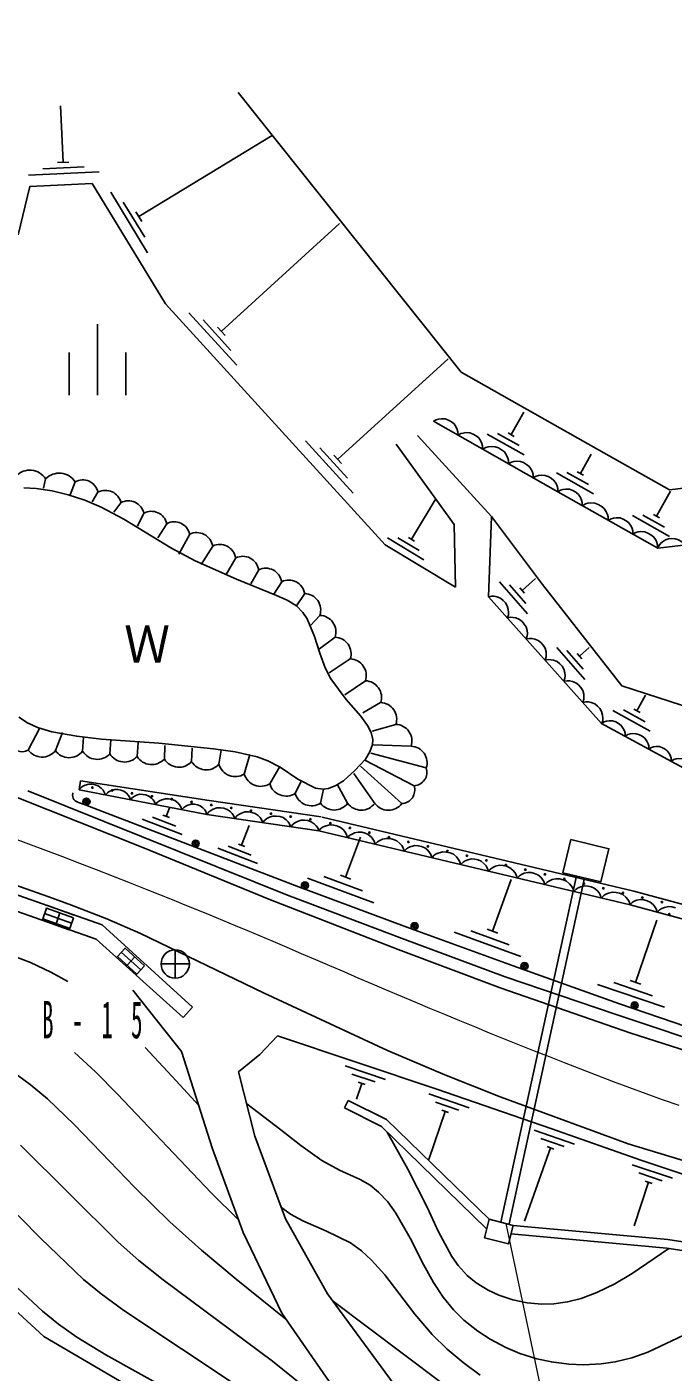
# Model space of a CAD drawing. Units: millimetres, scale not verified. Extents: x 40000 to 680000, y 20000 to 380000.
# Drawn here: x 212019 to 234819, y 243924 to 291405 of the extents above; entities that cross this region are included whole.
import ezdxf
from ezdxf.enums import TextEntityAlignment as Align

# ---------------------------------------------------------------- set-up
doc = ezdxf.new("R2010")
doc.units = ezdxf.units.MM
doc.header["$LTSCALE"] = 1000
doc.linetypes.add('CHAIN', pattern=[18.5, 12, -1.5, 3.5, -1.5])
for name, color, linetype, lineweight in [('M-BGD', 7, 'Continuous', 25), ('M-BMK', 2, 'CHAIN', 13), ('M-BMK-SRVR', 3, 'Continuous', 25), ('M-STR-HTXT', 7, 'Continuous', 13)]:
    doc.layers.add(name, color=color, linetype=linetype, lineweight=lineweight)
doc.styles.add('ＭＳ ゴシック', font='')
doc.styles.get('ＭＳ ゴシック').set_extended_font_data('MS Gothic')

msp = doc.modelspace()

# ---------------------------------------------------------------- linework, layer by layer
at = {"layer": 'M-BGD'}
for p, q in [((227346, 279223), (219474, 289090)), ((213300, 286627), (213203, 288616)), ((215968, 284709), (220669, 287575)), ((214034, 286462), (212585, 286392)), ((213499, 286636), (213100, 286617)), ((214568, 286288), (212071, 286167)), ((216277, 283434), (214976, 285569)), ((216175, 283986), (215420, 285224)), ((216072, 284539), (215864, 284880)), ((218875, 280658), (223047, 284460)), ((219421, 279465), (217738, 281313)), ((214510, 280907), (214510, 278407)), ((219216, 279988), (218239, 281060)), ((219010, 280511), (218740, 280806)), ((213510, 279907), (213510, 278407)), ((215510, 278407), (215510, 279907)), ((222988, 276145), (226878, 279690)), ((229103, 277014), (229548, 277808)), ((229562, 276299), (228253, 277032)), ((229387, 276626), (228624, 277054)), ((229212, 276953), (228994, 277075)), ((223534, 274952), (221850, 276800)), ((223328, 275475), (222351, 276547)), ((223122, 275998), (222853, 276293)), ((231549, 275642), (231933, 276327)), ((212787, 260702), (170367, 275688)), ((212679, 275454), (212599, 275127)), ((232008, 274927), (230700, 275660)), ((231833, 275254), (231070, 275682)), ((231659, 275581), (231440, 275704)), ((213719, 275348), (213540, 274886)), ((214527, 274978), (214317, 274644)), ((234235, 274137), (234728, 275017)), ((215336, 274609), (215083, 274281)), ((225589, 273321), (226428, 274711)), ((216145, 274239), (215917, 273778)), ((234694, 273421), (233385, 274155)), ((234519, 273748), (233756, 274176)), ((234344, 274076), (234126, 274198)), ((216954, 273870), (216643, 273375)), ((217762, 273501), (217380, 272792)), ((218574, 273081), (218167, 272435)), ((224661, 273122), (227139, 271627)), ((226024, 272591), (224740, 273366)), ((225860, 272923), (225111, 273375)), ((225696, 273256), (225482, 273385)), ((219386, 272662), (219047, 272082)), ((220197, 272242), (219921, 271751)), ((221009, 271823), (220736, 271379)), ((229682, 270687), (228694, 271816)), ((229626, 271053), (229050, 271712)), ((229571, 271420), (229407, 271609)), ((229489, 271514), (229969, 271934)), ((221821, 271404), (221530, 270966)), ((222357, 270634), (222025, 270276)), ((222893, 269865), (222338, 269451)), ((231706, 268371), (230719, 269500)), ((231651, 268738), (231075, 269397)), ((231596, 269105), (231431, 269293)), ((231513, 269199), (231863, 269505)), ((223429, 269095), (222680, 268610)), ((223965, 268325), (223237, 267833)), ((233544, 267263), (233845, 267814)), ((224501, 267556), (223872, 267196)), ((233654, 267203), (233434, 267323)), ((234011, 266552), (232694, 267271)), ((233832, 266878), (233064, 267297)), ((212063, 265880), (212476, 266668)), ((213023, 265860), (213274, 266495)), ((225037, 266786), (224206, 266542)), ((213982, 265841), (214011, 266340)), ((214944, 265748), (214980, 266236)), ((215907, 265655), (215947, 266144)), ((216869, 265563), (216885, 266044)), ((217831, 265470), (217851, 265952)), ((225573, 266017), (224253, 266061)), ((218793, 265377), (218876, 265878)), ((219690, 265034), (219884, 265718)), ((225678, 264619), (223941, 265523)), ((226109, 265247), (224150, 265772)), ((220587, 264691), (220947, 265301)), ((224291, 263995), (223560, 265058)), ((225247, 263991), (223790, 265314)), ((213868, 264471), (213913, 264792)), ((221484, 264347), (221684, 264762)), ((222381, 264004), (222483, 264496)), ((223336, 264000), (222967, 264672)), ((212048, 264437), (221395, 260686)), ((213843, 264030), (214076, 263941)), ((217052, 263495), (216818, 263584)), ((216935, 263540), (217050, 263840)), ((217492, 262897), (216091, 263435)), ((217272, 263196), (216455, 263510)), ((219596, 262518), (219864, 263215)), ((223265, 261395), (223791, 262809)), ((220153, 261876), (218753, 262413)), ((219933, 262174), (219116, 262488)), ((219713, 262473), (219480, 262563)), ((224263, 260491), (221919, 261361)), ((223858, 260908), (222499, 261413)), ((223453, 261325), (223078, 261465)), ((228444, 259489), (229109, 261312)), ((228745, 249218), (231407, 261437)), ((229038, 249154), (231699, 261367)), ((212741, 260389), (213692, 260057)), ((213511, 259538), (212560, 259870)), ((213594, 259774), (212642, 260106)), ((213052, 259751), (213184, 260129)), ((233492, 257676), (234243, 259881)), ((217862, 256809), (214678, 259708)), ((229447, 258591), (227099, 259448)), ((229040, 259006), (227678, 259503)), ((228632, 259421), (228256, 259558)), ((217529, 256439), (214467, 259199)), ((216036, 258121), (215349, 258741)), ((215559, 258282), (215826, 258579)), ((234514, 256799), (232148, 257605)), ((234098, 257205), (232725, 257672)), ((233681, 257611), (233303, 257740)), ((217529, 256439), (217862, 256809)), ((223248, 254733), (224670, 254256)), ((223480, 254444), (224310, 254166)), ((223832, 254115), (223646, 253561)), ((223713, 254155), (223950, 254076)), ((226200, 253745), (227618, 253257)), ((223222, 253247), (223357, 253515)), ((226778, 253123), (226196, 251433)), ((226430, 253455), (227257, 253169)), ((226660, 253164), (226896, 253082)), ((229922, 252467), (231336, 251966)), ((230149, 252174), (230974, 251882)), ((230495, 251839), (229578, 249247)), ((230377, 251881), (230613, 251798)), ((233371, 251240), (234795, 250768)), ((233605, 250952), (234436, 250676)), ((233957, 250624), (233446, 249081)), ((233839, 250664), (234076, 250585))]:
    msp.add_line(p, q, dxfattribs=at)
for points in [[(214467, 259199), (170123, 274800), (138964, 285749), (137083, 286391), (136157, 286744), (134227, 287379), (133304, 287720), (128749, 289829), (127868, 290309), (126073, 291213), (125198, 291696), (123494, 292779), (122655, 293312), (120967, 294460), (120171, 295062), (118598, 296331), (117840, 296982), (116380, 298374), (115672, 299095), (114343, 300604), (113694, 301354), (112421, 302958)], [(112859, 303290), (114111, 301713), (114759, 300965), (116067, 299477), (116771, 298761), (118201, 297396), (118955, 296749), (120503, 295500), (121297, 294901), (122951, 293776), (123787, 293244), (128130, 290792), (129008, 290314), (130785, 289462), (131687, 289069), (133516, 288281), (134434, 287942), (136353, 287259), (137277, 286905), (139146, 286269), (170305, 275319), (214678, 259708)], [(211711, 284060), (212118, 285768), (214321, 285875), (216911, 281626), (224661, 273122)], [(227346, 279223), (231731, 276738), (234693, 275064), (238510, 275518)], [(227230, 276990), (227227, 277107), (227204, 277189), (227164, 277280), (227089, 277392), (226995, 277468), (226891, 277527), (226776, 277569), (226642, 277576), (226543, 277563), (226461, 277541), (226360, 277483)], [(226360, 277483), (230747, 274997), (234279, 273001), (238982, 273560)], [(225803, 276985), (228406, 274118), (228307, 271292), (232293, 266822), (237258, 264127), (246293, 264040), (253280, 266123), (256411, 267470), (261474, 271723), (264126, 275029)], [(228100, 276497), (228097, 276614), (228074, 276696), (228034, 276787), (227959, 276899), (227865, 276975), (227761, 277034), (227646, 277076), (227512, 277083), (227413, 277070), (227331, 277048), (227230, 276990)], [(227139, 271627), (227095, 273838), (225047, 276674)], [(229013, 275979), (229010, 276102), (228987, 276188), (228944, 276284), (228866, 276401), (228767, 276481), (228657, 276543), (228537, 276587), (228396, 276595), (228292, 276581), (228206, 276557), (228100, 276497)], [(233009, 268141), (237655, 266636), (245779, 266558), (252346, 268516), (254899, 269614), (259334, 273340), (261974, 276631)], [(229883, 275486), (229880, 275603), (229858, 275685), (229818, 275776), (229743, 275888), (229648, 275964), (229544, 276024), (229430, 276065), (229296, 276072), (229197, 276060), (229115, 276037), (229013, 275979)], [(230753, 274993), (230750, 275110), (230728, 275192), (230688, 275283), (230613, 275395), (230518, 275471), (230414, 275530), (230300, 275572), (230166, 275579), (230067, 275566), (229985, 275544), (229883, 275486)], [(211734, 267043), (212035, 266840), (212392, 266680), (212898, 266528), (213776, 266370), (214653, 266266), (216668, 266118), (218598, 265924), (219368, 265815), (220142, 265640), (220522, 265500), (220954, 265279), (221579, 264856), (222197, 264534), (222466, 264495), (222660, 264521), (222925, 264625), (223185, 264791), (223595, 265154), (223962, 265563), (224123, 265813), (224214, 266081), (224219, 266250), (224162, 266500), (224041, 266747), (223804, 267076), (223284, 267667), (222738, 268389), (222543, 268787), (222358, 269295), (222170, 269887), (221910, 270506), (221759, 270734), (221530, 270966), (221198, 271171), (220828, 271338), (219414, 271909), (217961, 272556), (217099, 273019), (216191, 273570), (215441, 274027), (214642, 274451), (214062, 274698), (213475, 274891), (212907, 275029), (212341, 275115), (211915, 275133)], [(231617, 274505), (231614, 274622), (231591, 274704), (231551, 274795), (231476, 274906), (231382, 274983), (231277, 275042), (231163, 275083), (231029, 275090), (230930, 275077), (230848, 275055), (230747, 274997)], [(232531, 273989), (232528, 274111), (232504, 274197), (232462, 274293), (232383, 274410), (232284, 274490), (232174, 274552), (232054, 274596), (231914, 274603), (231810, 274589), (231724, 274566), (231617, 274505)], [(233009, 268141), (230212, 271726), (228406, 274118)], [(233402, 273497), (233399, 273613), (233376, 273695), (233336, 273787), (233261, 273898), (233167, 273974), (233062, 274033), (232948, 274075), (232814, 274082), (232715, 274069), (232633, 274046), (232531, 273989)], [(234273, 273005), (234270, 273121), (234247, 273203), (234207, 273295), (234132, 273406), (234037, 273482), (233933, 273541), (233818, 273583), (233684, 273590), (233585, 273577), (233503, 273554), (233402, 273497)], [(235223, 273113), (235155, 273201), (235092, 273251), (235009, 273298), (234889, 273341), (234774, 273347), (234661, 273333), (234550, 273301), (234443, 273231), (234375, 273165), (234325, 273102), (234279, 273001)], [(228972, 270546), (229007, 270657), (229012, 270742), (229004, 270842), (228968, 270971), (228904, 271074), (228824, 271163), (228729, 271240), (228604, 271289), (228506, 271309), (228421, 271314), (228307, 271292)], [(229638, 269800), (229673, 269911), (229678, 269996), (229669, 270095), (229634, 270225), (229569, 270328), (229489, 270417), (229394, 270493), (229270, 270543), (229172, 270563), (229087, 270568), (228972, 270546)], [(230304, 269053), (230338, 269165), (230343, 269249), (230335, 269349), (230300, 269478), (230235, 269581), (230155, 269671), (230060, 269747), (229935, 269797), (229837, 269816), (229753, 269821), (229638, 269800)], [(230969, 268307), (231004, 268418), (231009, 268503), (231000, 268603), (230965, 268732), (230900, 268835), (230820, 268924), (230726, 269001), (230601, 269050), (230503, 269070), (230418, 269075), (230304, 269053)], [(225114, 258840), (220608, 260597), (216108, 262443), (211616, 264228), (207116, 265899), (202587, 267525), (199124, 268741)], [(231635, 267561), (231670, 267672), (231674, 267757), (231666, 267856), (231631, 267986), (231566, 268089), (231486, 268178), (231391, 268254), (231267, 268304), (231169, 268324), (231084, 268329), (230969, 268307)], [(232300, 266814), (232335, 266926), (232340, 267010), (232331, 267110), (232296, 267239), (232231, 267342), (232152, 267432), (232057, 267508), (231932, 267558), (231834, 267577), (231749, 267582), (231635, 267561)], [(233128, 266369), (233123, 266480), (233100, 266557), (233061, 266643), (232988, 266748), (232897, 266819), (232796, 266873), (232687, 266911), (232560, 266915), (232466, 266902), (232389, 266879), (232293, 266822)], [(233963, 265916), (233958, 266026), (233935, 266104), (233896, 266190), (233823, 266294), (233732, 266366), (233631, 266420), (233522, 266458), (233395, 266462), (233301, 266448), (233223, 266425), (233128, 266369)], [(234754, 265486), (234749, 265591), (234728, 265664), (234690, 265746), (234621, 265845), (234535, 265912), (234440, 265964), (234336, 266000), (234216, 266004), (234126, 265991), (234053, 265969), (233963, 265916)], [(235589, 265033), (235584, 265144), (235561, 265221), (235521, 265307), (235448, 265412), (235357, 265483), (235257, 265537), (235148, 265575), (235020, 265579), (234926, 265565), (234849, 265542), (234754, 265486)], [(218372, 263608), (218336, 263706), (218293, 263769), (218232, 263836), (218137, 263909), (218034, 263947), (217928, 263968), (217818, 263970), (217702, 263938), (217621, 263898), (217558, 263855), (217488, 263777), (217450, 263881), (217405, 263948), (217341, 264018), (217240, 264095), (217131, 264136), (217019, 264157), (216904, 264160), (216781, 264125), (216696, 264084), (216629, 264038), (216555, 263956), (216519, 264054), (216476, 264118), (216416, 264184), (216320, 264257), (216217, 264295), (216111, 264316), (216001, 264318), (215885, 264286), (215804, 264246), (215741, 264203), (215671, 264125), (215635, 264224), (215592, 264287), (215532, 264353), (215436, 264427), (215333, 264465), (215227, 264485), (215117, 264488), (215001, 264455), (214920, 264416), (214857, 264373), (214787, 264295), (214749, 264399), (214704, 264465), (214640, 264536), (214539, 264613), (214430, 264653), (214318, 264675), (214203, 264677), (214080, 264643), (213995, 264601), (213928, 264556), (213854, 264473)], [(222396, 263523), (218447, 264102), (213913, 264792)], [(213843, 264030), (213768, 264059), (213725, 264086), (213680, 264136), (213653, 264178), (213639, 264226), (213633, 264293), (213641, 264343), (213652, 264371)], [(222323, 263028), (218372, 263608), (213868, 264471)], [(214076, 263941), (221543, 261074), (225421, 259634), (229178, 258263), (232925, 256918), (236718, 255627), (240509, 254507), (244389, 253555), (248359, 253030), (252299, 252798), (256301, 253215), (260198, 253972), (263976, 255193), (267577, 256869), (270935, 259018), (273957, 261754)], [(222323, 263028), (222279, 263136), (222228, 263204), (222158, 263275), (222048, 263351), (221932, 263389), (221813, 263406), (221691, 263404), (221564, 263362), (221476, 263314), (221408, 263263), (221334, 263173), (221289, 263281), (221239, 263349), (221168, 263420), (221058, 263496), (220942, 263534), (220824, 263551), (220702, 263549), (220574, 263507), (220487, 263459), (220419, 263408), (220345, 263318), (220300, 263426), (220249, 263494), (220179, 263565), (220069, 263642), (219953, 263679), (219834, 263696), (219713, 263694), (219585, 263652), (219497, 263604), (219429, 263554), (219355, 263463), (219310, 263571), (219260, 263639), (219189, 263710), (219079, 263787), (218963, 263824), (218845, 263841), (218723, 263839), (218596, 263797), (218508, 263749), (218440, 263699), (218366, 263608)], [(233308, 260413), (233271, 260530), (233224, 260606), (233157, 260687), (233049, 260777), (232931, 260827), (232809, 260856), (232681, 260865), (232544, 260832), (232448, 260791), (232372, 260744), (232286, 260656), (232251, 260768), (232207, 260840), (232143, 260917), (232040, 261003), (231928, 261050), (231811, 261078), (231690, 261086), (231559, 261056), (231467, 261016), (231395, 260971), (231314, 260888), (231277, 261005), (231230, 261081), (231163, 261161), (231055, 261252), (230937, 261301), (230814, 261331), (230687, 261339), (230550, 261307), (230454, 261265), (230378, 261219), (230292, 261131), (230257, 261242), (230212, 261314), (230148, 261391), (230046, 261478), (229934, 261525), (229817, 261553), (229695, 261561), (229565, 261530), (229473, 261490), (229401, 261446), (229319, 261363), (229282, 261479), (229236, 261555), (229168, 261636), (229061, 261726), (228943, 261776), (228820, 261805), (228693, 261814), (228556, 261782), (228459, 261740), (228383, 261693), (228298, 261606), (228263, 261717), (228218, 261789), (228154, 261866), (228051, 261952), (227939, 262000), (227823, 262027), (227701, 262036), (227571, 262005), (227479, 261965), (227407, 261921), (227325, 261837), (227288, 261954), (227241, 262030), (227174, 262111), (227066, 262201), (226949, 262251), (226826, 262280), (226699, 262289), (226561, 262257), (226465, 262215), (226389, 262168), (226304, 262080), (226268, 262192), (226224, 262264), (226160, 262341), (226057, 262427), (225945, 262474), (225828, 262502), (225707, 262510), (225576, 262480), (225485, 262440), (225412, 262395), (225331, 262312), (225294, 262429), (225247, 262505), (225180, 262585), (225072, 262676), (224954, 262725), (224832, 262755), (224704, 262763), (224567, 262731), (224471, 262689), (224395, 262643), (224309, 262555), (224274, 262666), (224230, 262739), (224166, 262816), (224063, 262902), (223951, 262949), (223834, 262977), (223713, 262985), (223582, 262954), (223490, 262915), (223418, 262870), (223336, 262787), (223299, 262903), (223253, 262979), (223186, 263060), (223078, 263151), (222960, 263200), (222837, 263229), (222710, 263238), (222573, 263206), (222476, 263164), (222401, 263117), (222315, 263030)], [(222439, 263514), (233431, 260898), (245954, 257520), (250148, 257967)], [(222323, 263028), (233308, 260413), (245886, 257021), (250349, 256988)], [(243955, 249287), (242177, 249578), (240410, 249919), (239125, 250228), (237777, 250606), (233234, 251982), (228721, 253637), (226770, 254414), (224747, 255276), (220361, 257311), (216027, 259404), (214836, 259923), (213597, 260404), (212787, 260702)], [(221397, 260685), (225260, 259233), (228889, 257875), (232775, 256555), (236649, 255265), (240453, 254167), (244301, 253285), (248280, 252623), (252199, 252380)], [(234902, 260310), (234780, 260342), (234653, 260355), (234515, 260327), (234417, 260288), (234340, 260244), (234252, 260159), (234220, 260271), (234178, 260344), (234116, 260423), (234016, 260512), (233905, 260563), (233789, 260594), (233668, 260606), (233537, 260579), (233444, 260542), (233370, 260500), (233287, 260419)], [(237923, 254421), (233326, 255887), (228719, 257484), (225114, 258840)], [(211406, 258662), (212145, 258376), (212858, 258043), (213458, 257706)], [(221018, 246003), (219646, 248852), (218571, 251799), (217469, 255242), (215761, 257399)], [(209208, 255721), (210124, 255316), (210830, 254948), (211506, 254533), (212133, 254078), (212745, 253564), (213687, 252661), (214641, 251675), (215817, 250448), (217060, 249228), (218176, 248230), (219404, 247203), (221160, 245797)], [(222621, 246682), (221148, 249332), (220064, 252257), (219487, 254520), (220243, 255138), (220866, 255795)], [(220866, 255795), (226483, 253912), (230501, 252527), (233722, 251387), (235729, 250722), (239791, 249633), (243830, 248795), (248006, 248447), (251451, 248369), (255266, 248485), (258811, 248909), (262492, 249720)], [(213700, 255200), (214438, 254519), (215217, 253728), (218518, 250250), (219483, 249298)], [(216190, 255381), (217144, 254359), (218081, 253331)], [(235417, 245330), (233928, 244629), (233359, 244430), (232780, 244285), (232281, 244212), (231665, 244178), (231146, 244199), (230524, 244281), (230011, 244395), (229408, 244585), (228922, 244788), (228364, 245082), (227926, 245368), (227438, 245759), (227069, 246123), (226705, 246565), (226365, 247081), (226013, 247722), (225544, 248656), (225040, 249535), (224750, 249929), (224422, 250278), (224125, 250518), (223783, 250724), (223052, 251055), (222420, 251398), (221684, 251917), (220976, 252477), (219775, 253392)], [(228240, 248982), (224526, 252592), (223222, 253247)], [(228327, 249317), (224702, 252839), (223357, 253515)], [(224734, 252391), (225456, 251086), (226140, 249744), (226532, 248893), (227007, 248005), (227237, 247682), (227555, 247335), (227865, 247080), (228298, 246811), (228673, 246637), (229166, 246472), (229673, 246366), (230182, 246322), (230610, 246334), (231098, 246403), (231573, 246525), (232129, 246731), (232762, 247041), (233381, 247408), (234671, 248290)], [(211791, 251934), (215234, 248504), (215963, 247862), (216822, 247179), (220686, 244309), (221780, 243432), (222983, 242538), (223766, 242037)], [(230720, 233271), (225798, 236153), (220997, 239639), (217679, 242218), (212611, 245183), (208876, 248614), (205474, 251031)], [(211020, 250142), (212503, 248647), (214016, 247196), (214634, 246687), (215439, 246099), (219514, 243393), (221161, 242088), (222880, 240793), (224051, 240027), (225336, 239249), (226023, 238845)], [(220997, 249738), (221321, 249503), (221758, 249259), (222593, 248902), (223431, 248485), (223821, 248198), (224180, 247869), (224644, 247354), (225143, 246715), (225703, 245973), (226317, 245250), (226844, 244737), (227409, 244259), (228007, 243818)], [(239204, 247594), (234593, 248302), (229098, 248804)], [(239250, 247891), (234630, 248600), (229173, 249099)], [(211548, 247032), (212569, 246078), (213136, 245618), (213786, 245161), (214807, 244536), (215948, 243901), (217000, 243312), (218022, 242680), (218892, 242047), (219750, 241358), (220908, 240401), (222143, 239450), (223457, 238538), (224884, 237613), (228919, 235003), (229521, 234602)], [(232158, 234824), (228971, 237683), (227051, 240309), (224947, 243527), (222621, 246682)], [(222789, 246454), (226639, 243559), (230586, 240648), (232387, 239384), (234216, 238163), (235969, 237065), (237860, 235942), (239375, 235046), (240828, 234129), (241888, 233379), (242918, 232586), (245488, 230438)], [(221018, 246003), (223427, 242522), (225662, 239327), (227637, 236692), (230720, 233271)]]:
    msp.add_lwpolyline(points, dxfattribs=at)
for points in [[(231210, 262718), (232554, 262396), (232274, 261229), (230930, 261551)], [(213660, 259963), (212708, 260295), (212576, 259917), (213528, 259585)], [(216170, 258269), (215482, 258889), (215215, 258592), (215903, 257972)], [(228327, 249317), (229173, 249099), (229006, 248447), (228159, 248665)]]:
    msp.add_lwpolyline(points, close=True, dxfattribs=at)
for centre, radius in [((214329, 264558), 25), ((215029, 264455), 25), ((214121, 264058), 125), ((214121, 264058), 75), ((214121, 264058), 25), ((215728, 264353), 25), ((216428, 264250), 25), ((217128, 264147), 25), ((217827, 264045), 25), ((218527, 263942), 25), ((219227, 263840), 25), ((219926, 263737), 25), ((220626, 263634), 25), ((221325, 263532), 25), ((222025, 263429), 25), ((222727, 263295), 25), ((223415, 263131), 25), ((217975, 262578), 125), ((217975, 262578), 75), ((217975, 262578), 25), ((224103, 262968), 25), ((224791, 262804), 25), ((225479, 262640), 25), ((226167, 262476), 25), ((226855, 262313), 25), ((227543, 262149), 25), ((228231, 261985), 25), ((228918, 261821), 25), ((229606, 261658), 25), ((221828, 261102), 125), ((221828, 261102), 75), ((230294, 261494), 25), ((230982, 261330), 25), ((231670, 261167), 25), ((221828, 261102), 25), ((232358, 261003), 25), ((233046, 260839), 25), ((233734, 260675), 25), ((234422, 260512), 25), ((225698, 259666), 125), ((225698, 259666), 75), ((234684, 260086), 25), ((225698, 259666), 25), ((229576, 258253), 125), ((229576, 258253), 75), ((229576, 258253), 25), ((233463, 256867), 125), ((233463, 256867), 75), ((233463, 256867), 25)]:
    msp.add_circle(centre, radius, dxfattribs=at)
for centre, radius, start, end in [((212116, 275088), 671, 33.0257, 135.2859), ((213156, 274982), 671, 33.0257, 135.2859), ((213985, 274860), 556, 12.3188, 118.5789), ((214793, 274490), 556, 12.3188, 118.5789), ((215602, 274121), 556, 12.3188, 118.5789), ((216411, 273751), 556, 12.3188, 118.5789), ((217219, 273382), 556, 12.3188, 118.5789), ((218011, 272986), 571, 9.5458, 115.806), ((218823, 272567), 571, 9.5458, 115.806), ((219634, 272148), 571, 9.5458, 115.806), ((220446, 271728), 571, 9.5458, 115.806), ((221258, 271309), 571, 9.5458, 115.806), ((221800, 270818), 586, 341.7309, 87.9911), ((222336, 270048), 586, 341.7309, 87.9911), ((222872, 269279), 586, 341.7309, 87.9911), ((223408, 268509), 586, 341.7309, 87.9911), ((223945, 267740), 586, 341.7309, 87.9911), ((224481, 266970), 586, 341.7309, 87.9911), ((225017, 266201), 586, 341.7309, 87.9911), ((211848, 266246), 425, 194.1094, 300.3696), ((225553, 265431), 586, 341.7309, 87.9911), ((212550, 266230), 600, 215.7027, 321.9629), ((213510, 266210), 600, 215.7027, 321.9629), ((214498, 266155), 604, 211.3703, 317.6304), ((215460, 266062), 604, 211.3703, 317.6304), ((216422, 265970), 604, 211.3703, 317.6304), ((217385, 265877), 604, 211.3703, 317.6304), ((218347, 265784), 604, 211.3703, 317.6304), ((219370, 265542), 600, 195.9185, 302.1786), ((220267, 265199), 600, 195.9185, 302.1786), ((225658, 265095), 476, 272.401, 18.6612), ((221164, 264855), 600, 195.9185, 302.1786), ((225227, 264467), 476, 272.401, 18.6612), ((222061, 264512), 600, 195.9185, 302.1786), ((222860, 264360), 597, 216.6141, 322.8743), ((223815, 264356), 597, 216.6141, 322.8743), ((224771, 264351), 597, 216.6141, 322.8743)]:
    msp.add_arc(centre, radius, start, end, dxfattribs=at)
at = {"layer": 'M-BMK'}
msp.add_lwpolyline([(211480, 262799), (212078, 262573), (212676, 262346), (213274, 262119), (213871, 261890), (214468, 261660), (215064, 261428), (215659, 261195), (216254, 260959), (216700, 260781), (217145, 260602), (217590, 260422), (218034, 260240), (218478, 260058), (218922, 259875), (219365, 259690), (219808, 259505), (220250, 259319), (220692, 259132), (221194, 258918), (221695, 258704), (222196, 258490), (222697, 258275), (223198, 258060), (223699, 257845), (224200, 257630), (224701, 257416), (225203, 257203), (225705, 256991), (226229, 256771), (226755, 256552), (227281, 256335), (227807, 256119), (228334, 255904), (228862, 255691), (229390, 255479), (229919, 255268), (230448, 255059), (230978, 254850), (231552, 254626), (232127, 254404), (232703, 254184), (233280, 253968), (233858, 253755), (234438, 253546), (235019, 253341)], dxfattribs=at)
at = {"layer": 'M-BMK-SRVR'}
for p, q in [((217252, 257829), (217252, 258829)), ((217752, 258329), (216752, 258329))]:
    msp.add_line(p, q, dxfattribs=at)
msp.add_circle((217252, 258329), 500, dxfattribs=at)
at = {"layer": 'M-STR-HTXT'}
msp.add_lwpolyline([(228914, 249166), (233868, 225706), (250624, 225706)], dxfattribs=at)

# ---------------------------------------------------------------- texts
at = {"layer": 'M-BGD', "style": 'ＭＳ ゴシック', "width": 0.9}
msp.add_text('Ｗ', height=1320, dxfattribs=at).set_placement((215449, 268565), align=Align.BOTTOM_LEFT)
at = {"layer": 'M-BMK-SRVR', "insert": (212554, 255684), "char_height": 1320, "attachment_point": 7, "style": 'ＭＳ ゴシック'}
msp.add_mtext('\\T2.59;\\W0.45;B-15', dxfattribs=at)

doc.saveas('drawing.dxf')
